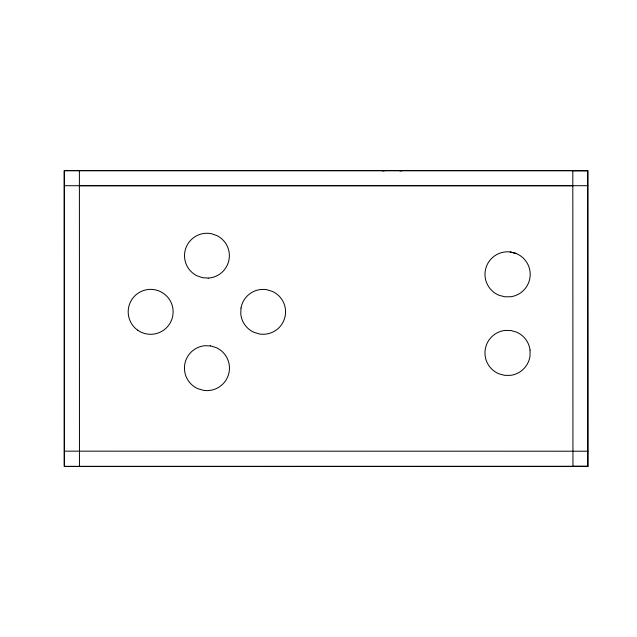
<?xml version="1.0" encoding="UTF-8"?>
<svg xmlns="http://www.w3.org/2000/svg" width="637" height="637" viewBox="0 0 637 637"><rect width="100%" height="100%" fill="white"/><g stroke="black" fill="none" stroke-linecap="round" stroke-linejoin="round"><path stroke-width="0.96" d="M587.776 170.732L64.281 170.724L64.337 466.403L587.808 466.411L587.808 170.589L64.273 170.589L64.273 466.411L587.911 466.34L587.768 170.724L572.814 170.708L572.95 466.34L587.911 466.34M587.776 185.709L79.394 185.709M587.911 451.211L64.345 451.163M79.394 170.724L79.458 466.403M383.777 170.708L382.319 170.716L385.019 170.716M400.569 170.716L402.027 170.716L399.335 170.708M64.345 185.709L572.806 185.709M510.197 251.957L515.914 253.391A22.574 22.574 0 0 1 510.914 296.723L505.022 296.818L499.304 295.385A22.574 22.574 0 0 1 510.197 251.957L515.906 253.399M530.064 350.119L530.024 356.027A22.629 22.629 0 0 1 510.404 375.376L504.496 375.336L498.803 373.768A22.629 22.629 0 0 1 504.807 330.46L510.715 330.499L516.416 332.068A22.629 22.629 0 0 1 530.064 350.119M241.001 308.029L240.77 313.882A22.438 22.438 0 0 0 253.717 332.211L259.307 333.955A22.438 22.438 0 0 0 272.525 291.467L266.927 289.724A22.438 22.438 0 0 0 241.001 308.029M210.513 345.899L204.636 345.732A22.494 22.494 0 0 0 197.733 388.634L203.354 390.322A22.494 22.494 0 0 0 216.134 347.579L210.513 345.899M208.211 278.09L202.375 277.66L196.841 275.725A22.438 22.438 0 0 1 211.492 233.723L217.026 235.65A22.438 22.438 0 0 1 208.211 278.09M137.656 330.165A22.47 22.47 0 0 0 173.025 313.93A22.47 22.47 0 0 0 141.279 291.42A22.47 22.47 0 0 0 137.656 330.165"/></g></svg>
